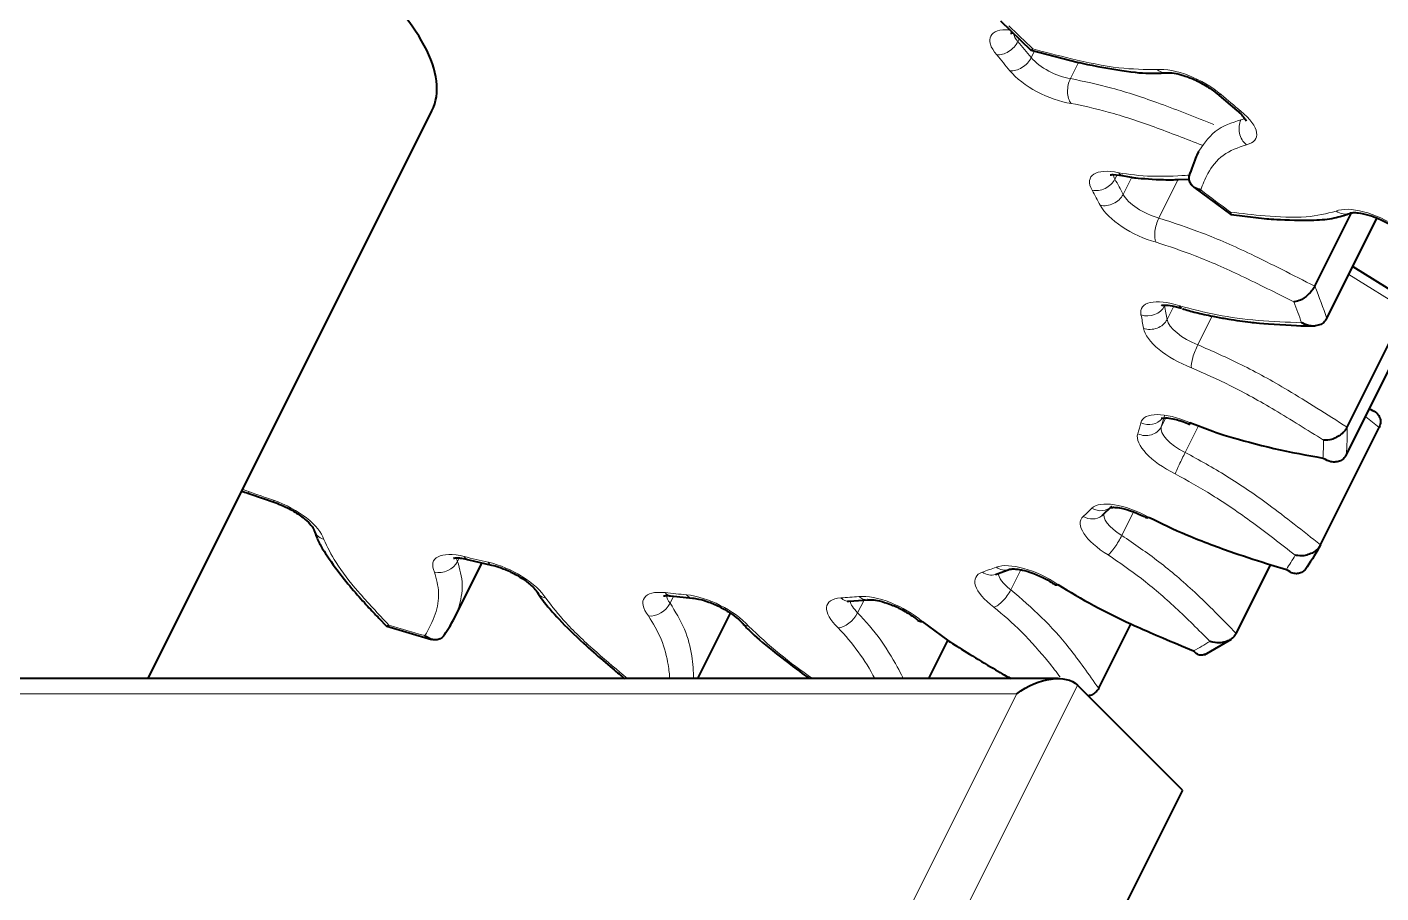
# Model space of a CAD drawing. Header units: inches. Extents: x 0 to 11, y 0 to 8.5.
# Drawn here: x 3.8885 to 4.0772, y 5.3646 to 5.4853 of the extents above; entities that cross this region are included whole.
import ezdxf

# ---------------------------------------------------------------- set-up
doc = ezdxf.new("R2010")
doc.units = ezdxf.units.IN
doc.header["$LTSCALE"] = 0.5
doc.header["$MEASUREMENT"] = 0
doc.layers.add('TANGENT_LINES', color=7, linetype='Continuous', lineweight=15)
doc.layers.add('Visible', color=7, linetype='Continuous', lineweight=40)

msp = doc.modelspace()

# ---------------------------------------------------------------- linework, layer by layer
at = {"layer": 'TANGENT_LINES'}
for p, q in [((4.026579693429005, 5.48327532139079), (4.0267700956108, 5.48365612575438)), ((4.028900334313278, 5.48193882455144), (4.028445827498667, 5.48102981092222)), ((4.033897834779888, 5.47812205868179), (4.035023662104997, 5.480373713332008)), ((4.040095646831136, 5.464102087407683), (4.040389120721342, 5.464689035188095)), ((4.042435245124842, 5.464384108819453), (4.041234092992751, 5.461981804555272)), ((4.046219212904992, 5.458684696188625), (4.048916580689077, 5.464079431756794)), ((4.080616732843673, 5.445872275900498), (4.072688044185584, 5.450826713802801)), ((4.048297680098477, 5.446397581918417), (4.047373233468445, 5.444548688658354)), ((4.051641491283258, 5.441027554946519), (4.053658811621997, 5.445062195623995)), ((4.047170174244223, 5.430834167370375), (4.046555406787479, 5.429604632456888)), ((4.076910427032453, 5.42947446838619), (4.075060325086434, 5.430976870931795)), ((4.049892774235337, 5.426036037747151), (4.051748474693863, 5.429747438664204)), ((4.041060749736017, 5.414461881862023), (4.042696209565989, 5.417732801521966)), ((3.948503581092438, 5.410836157280934), (3.948742156663593, 5.411313308423245)), ((4.025588292373018, 5.406885463796679), (4.026978287485555, 5.409665454021752)), ((3.978119568025777, 5.405025980374477), (3.97860706411831, 5.406000972559543)), ((4.004251255765875, 5.403686696789284), (4.005139154596899, 5.405462494451331)), ((4.034883387618535, 5.393603586873069), (3.351067501091565, 4.025971813819128)), ((4.026419860914335, 5.392407855314378), (3.688972948151144, 5.392407855314378)), ((3.924547538003953, 5.188663209493614), (4.026419860914335, 5.392407855314378))]:
    msp.add_line(p, q, dxfattribs=at)
for centre, radius, start, end in [((4.034381513102354, 5.447917292144388), 0.06463490193352289, 225.4830307813678, 235.7056027787382), ((3.979743759648821, 5.380427217177586), 0.03036578250948859, 27.64123273043866, 44.1590658303309)]:
    msp.add_arc(centre, radius, start, end, dxfattribs=at)
for centre, major_axis, ratio, start_param, end_param in [((4.137158533780746, 5.486423883392572), (0.1426611369644866, -0.07133056848224323), 0.4082482904638629, 10.32127114637539, 10.35617307595721), ((4.030016026733835, 5.482957418383494), (0.003975163091728432, -0.001987581545864217), 0.4082482904638632, 9.72265448996732, 10.18664334710766), ((3.907613326107837, 5.492145509131791), (0.1342040084353002, -0.06710200421765011), 0.4082482904638631, 0.736126838482604, 0.7618653863385374), ((4.031936530366114, 5.480646485272462), (0.003975163091728432, -0.001987581545864217), 0.4082482904638632, 10.16090479925186, 11.70149090552493), ((4.035001087625764, 5.476702044123722), (0.0003209725631283844, 0.002479309705083008), 0.5922082769285646, 1.03950542713527, 2.610301753930473), ((4.0469755487667, 5.48141108984934), (-0.00023547378672059, 0.00248888571368142), 0.7639554521569717, 2.456584615943815, 3.077324998931463), ((4.137158533780739, 5.486423883392571), (0.1185116028074783, -0.05925580140373909), 0.408248290463863, 10.44906245813877, 10.47970917648101), ((4.05444796978765, 5.474925607475315), (0.00406622126717568, -0.002033110633587837), 0.4082482904638629, 12.08324762787115, 12.32748247124873), ((4.043925765602276, 5.463225574832857), (0.003975163091728432, -0.001987581545864217), 0.4082482904638632, 9.681267556959781, 9.96224387185134), ((3.907613326107837, 5.492145509131791), (0.1342040084353002, -0.06710200421765011), 0.4082482904638631, 0.5117273632261847, 0.5374659110821239), ((4.04509738023816, 5.461043517827568), (0.003975163091728432, -0.001987581545864217), 0.4082482904638632, 9.936505323995181, 11.47709143026825), ((4.137158533780746, 5.486423883392572), (0.1426611369644866, -0.07133056848224323), 0.4082482904638629, 10.57259855866257, 10.6075004882444), ((4.071941057937649, 5.461681054861224), (-0.001002037561040236, 0.002290397503985834), 0.8642260448697225, 2.194947436982007, 3.107856667819991), ((4.046850254712468, 5.457357836029742), (0.0006269155852400888, 0.002420119180739469), 0.4227727479101163, 1.103484497404738, 2.674280824199674), ((3.907613326107838, 5.492145509131791), (0.1582816689787351, -0.07914083448936758), 0.4082482904638632, 0.3964622063587896, 0.4283315926931193), ((3.907613326107837, 5.492145509131791), (0.1342040084353002, -0.06710200421765011), 0.4082482904638631, 0.2873278879697732, 0.3130664358257085), ((4.051415383737647, 5.443102490467177), (0.003975163091728432, -0.001987581545864217), 0.4082482904638632, 9.712105848738934, 11.25269195501199), ((4.051768678981107, 5.439860383495673), (0.000872990709187431, 0.002342624003478243), 0.2321376279662118, 1.137666536146607, 2.708462862941621), ((3.907613326107837, 5.492145509131791), (0.1342040084353002, -0.06710200421765011), 0.4082482904638631, 0.06292841271335613, 0.08866696056929402), ((4.050573729787428, 5.427723041218341), (0.003975163091728432, -0.001987581545864217), 0.4082482904638632, 9.487706373482556, 11.02829247975569), ((3.907613326107838, 5.492145509131791), (0.1582816689787351, -0.07914083448936758), 0.4082482904638632, 0.172062731102379, 0.2039321174367039), ((4.049509730101299, 5.425087081854572), (0.001088058713085258, 0.002250806130451766), 0.02986215803375541, 1.150062448120468, 2.720858774915456), ((3.907613326107838, 5.492145509131791), (0.1342040084353002, -0.06710200421765011), 0.4082482904638631, 11.28290217553405, 11.30864072338998), ((3.907613326107837, 5.492145509131791), (0.1342040084353002, -0.06710200421765011), 0.4082482904638631, 12.40489955181611, 12.43063809967205), ((4.042614622431006, 5.415676359885386), (0.003975163091728432, -0.001987581545864217), 0.4082482904638632, 9.425193496121889, 10.80389300449911), ((3.930885276388848, 5.415955463838367), (-0.002418858768263038, -0.0006317612359088071), 0.8596111946240637, 0.0009672931011141045, 0.9256312558954422), ((3.952402533063636, 5.40982616001456), (0.003975163091728432, -0.001987581545864217), 0.4082482904638632, 9.679118827178053, 9.906295103473724), ((3.907613326107838, 5.492145509131791), (0.1342040084353002, -0.06710200421765011), 0.4082482904638631, 11.50730165079046, 11.5330401986464), ((3.907613326107837, 5.492145509131791), (0.1342040084353002, -0.06710200421765011), 0.4082482904638631, 12.1805000765597, 12.20623862441564), ((3.907613326107838, 5.492145509131791), (0.1582816689787351, -0.07914083448936758), 0.4082482904638632, 12.51403387020513, 12.54590325653946), ((4.02793716454557, 5.407566517372906), (0.003975163091728432, -0.001987581545864217), 0.4082482904638632, 9.600790233534529, 10.57949352924277), ((3.961818732109459, 5.407746022480734), (-0.002147224838610264, -0.001280400520327577), 0.7696896202820832, 0.06663657507177176, 0.6938065749698332), ((3.907613326107838, 5.492145509131791), (0.1342040084353002, -0.06710200421765011), 0.4082482904638631, 11.73170112604688, 11.75743967390281), ((3.981671133877989, 5.404566193042395), (0.003975163091728432, -0.001987581545864217), 0.4082482904638632, 9.674567373312822, 10.13069457873007), ((3.907613326107838, 5.492145509131791), (0.1342040084353002, -0.06710200421765011), 0.4082482904638631, 11.95610060130329, 11.98183914915922), ((4.007277345157222, 5.403800175048231), (0.003975163091728432, -0.001987581545864217), 0.4082482904638632, 9.680471002815793, 10.35509405398654), ((3.907613326107838, 5.492145509131791), (0.1582816689787351, -0.07914083448936758), 0.4082482904638632, 11.39203649392307, 11.4239058802574), ((3.990085280616037, 5.403871080175251), (-0.001872569059629676, -0.001656346919252618), 0.6411725944351805, 0.05064040109749387, 0.5609504067168528), ((3.907613326107838, 5.492145509131791), (0.1582816689787351, -0.07914083448936758), 0.4082482904638632, 12.28963439494872, 12.32150378128305)]:
    msp.add_ellipse(centre, major_axis=major_axis, ratio=ratio, start_param=start_param, end_param=end_param, dxfattribs=at)
at = {"layer": 'TANGENT_LINES', "extrusion": (0, 0, -1)}
for centre, major_axis, ratio, start_param, end_param in [((4.028995406007676, 5.480916176931175), (-0.006211231069228223, 0.003105615534614112), 0.4082482904638632, 11.80450522802065, 13.34509133429363), ((4.024646722457591, 5.483454144930394), (0.001907589475252992, 0.00161589058846941), 0.6605074374118933, 0.9959129364949637, 2.566709263290058), ((3.908633946833997, 5.49418675058411), (-0.1364400764128, 0.06822003820640003), 0.4082482904638631, 2.37972726725125, 2.405465815107185), ((4.026482273118445, 5.48124543533576), (0.001937949490067868, 0.001579351694191541), 0.6765054944510294, 0.9832078332464163, 2.554004160041337), ((4.030915909639955, 5.478605243820143), (-0.006211231069228223, 0.003105615534614112), 0.4082482904638632, 10.28965766960358, 11.83024377587659), ((4.050524930757025, 5.475324341848876), (-0.00630228924467547, 0.003151144622337732), 0.4082482904638629, 0.5792539540206952, 2.117308156220598), ((4.05591998461388, 5.477926037911988), (0.001624016876883123, 0.001900675980697076), 0.4744284282581238, 2.659354180973863, 3.138125527900753), ((4.05867584968326, 5.475609264985655), (0.001593560798799424, 0.001926282424913269), 0.4503078773659316, 2.66671483727381, 3.141080600622411), ((4.059431336181036, 5.470939883773865), (0.0004909784228056608, -0.002451313971799465), 0.8083914542284883, 0.7663895449873567, 2.337185871782746), ((4.053427349061491, 5.472884366022996), (-0.00630228924467547, 0.003151144622337732), 0.4082482904638629, 2.086661437878329, 3.624715640078203), ((4.042905144876117, 5.461184333380538), (-0.006211231069228223, 0.003105615534614112), 0.4082482904638632, 12.02890470327707, 13.56949080955022), ((4.041655148872479, 5.46703338696959), (-0.0005186142898155132, -0.002445616326899858), 0.4908270792889892, 0.006918604634421964, 0.4876757927772155), ((4.03794116769744, 5.464595134272734), (0.00218603856984601, 0.001212944916781308), 0.7841641544475028, 0.8527990029394488, 2.423595329734462), ((3.908633946833997, 5.49418675058411), (-0.1364400764128, 0.06822003820640003), 0.4082482904638631, 2.604126742507661, 2.6298652903636), ((4.03906095626905, 5.462509599983313), (0.002219106154531338, 0.00115133308600124), 0.7959321144014124, 0.8306981101471266, 2.401494436942035), ((4.044076759512, 5.45900227637525), (-0.006211231069228223, 0.003105615534614112), 0.4082482904638632, 10.51405714485983, 12.054643251133), ((4.076472550727529, 5.455827905165235), (-0.00630228924467547, 0.003151144622337732), 0.4082482904638629, 0.327926541733565, 1.865980743933276), ((3.908633946833997, 5.49418675058411), (-0.1605177369562349, 0.08025886847811749), 0.4082482904638632, 2.704836602912288, 2.753554905215398), ((4.05003078702208, 5.443005012464679), (-0.006211231069228223, 0.003105615534614112), 0.4082482904638632, 12.25330417853345, 13.79389028480655), ((4.044751608943264, 5.447219970820756), (0.002446749448629616, 0.0005132417906120667), 0.8684996063947791, 0.6030736302000762, 2.173869956994973), ((3.908633946833997, 5.49418675058411), (-0.1364400764128, 0.06822003820640003), 0.4082482904638631, 2.828526217764078, 2.854264765620017), ((4.045099484550819, 5.445362189234251), (0.002466903765705065, 0.0004054452006747304), 0.8754473746126377, 0.5648173536744411, 2.135613680469528), ((4.050394763011488, 5.441061249014857), (-0.006211231069228223, 0.003105615534614112), 0.4082482904638632, 10.73845662011629, 12.2790427263894), ((4.050015022994277, 5.427289801244554), (-0.006211231069228223, 0.003105615534614112), 0.4082482904638632, 12.4777036537899, 14.01828976006289), ((4.04473654223307, 5.432199917822305), (0.002422753436957482, -0.0006166569416707388), 0.9092848615388857, 0.4260088710765901, 1.766273523654284), ((3.908633946833997, 5.49418675058411), (-0.1364400764128, 0.06822003820640003), 0.4082482904638631, 3.052925693020493, 3.078664240876427), ((4.044295060941007, 5.430663045864884), (0.002380444861292711, -0.0007638601065281014), 0.9110640479109035, 0.1397033409303272, 1.710499667725477), ((3.908633946833997, 5.49418675058411), (-0.1605177369562349, 0.08025886847811749), 0.4082482904638632, 2.929236078168702, 2.97795438047181), ((4.049553109061268, 5.425681799766021), (-0.006211231069228223, 0.003105615534614112), 0.4082482904638632, 10.96285609537275, 12.50344220164586), ((3.91991857184787, 5.41727507780471), (-0.006211231069228223, 0.003105615534614112), 0.4082482904638632, 1.152747160579741, 1.283468438825172), ((3.920394873275607, 5.422628193031317), (-0.0008421697559494672, -0.00235387979773055), 0.2586991063323809, 0.0005005928111577394, 0.4363515239662472), ((3.923903014815179, 5.421395359961982), (-0.0008154368459554161, -0.002363273735786501), 0.2811436768370423, 12.55963597799667, 13.00578193228576), ((3.923589077224259, 5.415985186744689), (-0.006211231069228223, 0.003105615534614112), 0.4082482904638632, 1.257729890969142, 2.798315997242252), ((4.042858643266884, 5.414826726031747), (-0.006211231069228223, 0.003105615534614112), 0.4082482904638632, 0.135732514687091, 1.676318620960254), ((4.037896723074621, 5.420288143453003), (0.001765859022030991, -0.001769672826912295), 0.9044747768825131, 0.002064201120324347, 1.276977859695806), ((4.041594001704846, 5.413635118433067), (-0.006211231069228223, 0.003105615534614112), 0.4082482904638632, 11.18725557062907, 12.72784167690229), ((4.036688022598389, 5.41914924630203), (0.001662527723013793, -0.001867083707338954), 0.9009961655747581, 0.05556271158755901, 1.225689353736402), ((4.040186681202425, 5.413778726138658), (0.001291143471116708, 0.002140782225494387), 0.1739107251960636, 1.14333083848196, 2.714127165277062), ((3.951381912337476, 5.40778491856224), (-0.006211231069228223, 0.003105615534614112), 0.4082482904638632, 12.08485347165473, 13.62543957792792), ((3.946310382612922, 5.411404290585804), (0.002257677007714403, 0.001073729262355158), 0.8090714041157684, 0.8028742296983734, 2.373670556492649), ((3.950466441200637, 5.413557828478844), (-0.0005900288452291334, -0.002429375632091006), 0.4470183470483399, 0.0004957845893108268, 0.473928901545607), ((3.953809216702357, 5.412769300402205), (-0.0005577010454004713, -0.00243700011160427), 0.4673541614375175, 12.56567132608996, 13.04637455538631), ((3.954879398203631, 5.406959895822396), (-0.006211231069228223, 0.003105615534614112), 0.4082482904638632, 1.033330415712757, 2.573916521985802), ((4.028920498601875, 5.406240737458697), (-0.006211231069228223, 0.003105615534614112), 0.4082482904638632, 0.3601319899435071, 1.90071809621667), ((4.024575128561121, 5.412081953818966), (0.0008856304824574497, -0.002337874814557483), 0.8543105501554926, 0.05588035946565528, 0.9034244500060044), ((4.02691654381941, 5.405525275920587), (-0.006211231069228223, 0.003105615534614112), 0.4082482904638632, 11.41165504588556, 12.95224115215861), ((4.022659818189691, 5.411398140533211), (0.0007964269912174188, -0.002369747675947878), 0.8457485732643519, 0.000500042374499235, 0.8712111376606738), ((3.980650513151829, 5.402524951590077), (-0.006211231069228223, 0.003105615534614112), 0.4082482904638632, 11.86045399639835, 13.40104010267154), ((3.978440353180841, 5.408530534757788), (-0.0002728928132642328, -0.002485061269359115), 0.6129222212572359, 0.0001733283170396103, 0.5429643777553991), ((3.981450141922836, 5.408225851764214), (-0.0002302972819017254, -0.002489370033150693), 0.6301295568824872, 0.007908211422099538, 0.5536096828002152), ((3.983799600962191, 5.402206167255581), (-0.006211231069228223, 0.003105615534614112), 0.4082482904638632, 0.8089309404562888, 2.349517046729405), ((4.02426702888594, 5.406502364523109), (0.001497245923994006, 0.002002062597194039), 0.3689629984765666, 1.116044678554275, 2.686841005349252), ((3.976121777623508, 5.405284615229451), (0.001974190726861438, 0.001533809301697677), 0.6947105081043577, 0.9672429409059484, 2.538039267700552), ((4.006256724431062, 5.401758933595912), (-0.006211231069228223, 0.003105615534614112), 0.4082482904638632, 11.63605452114195, 13.17664062741503), ((4.002913880460645, 5.407798401367473), (0.0001617836708413695, -0.002494759716655914), 0.7480916159519825, 12.5658791640804, 13.22901858438787), ((4.008899505773375, 5.401962372844423), (-0.006211231069228223, 0.003105615534614112), 0.4082482904638632, 0.5845314651998691, 2.125117571473087), ((4.00543975906761, 5.407992841534506), (0.0002226538882741424, -0.002490065309592584), 0.7613076251534835, 0.02262815329334352, 0.6810807496593544), ((4.002549050993668, 5.403622864162769), (0.001720511244265105, 0.00181379190051046), 0.5455139263581533, 1.0620180297886, 2.632814356583202)]:
    msp.add_ellipse(centre, major_axis=major_axis, ratio=ratio, start_param=start_param, end_param=end_param, dxfattribs=at)
at = {"layer": 'TANGENT_LINES'}
for points, knots in [([(4.028662581537356, 5.482252097134114), (4.03039218557387, 5.481793242931831), (4.034023131567853, 5.480829973424806), (4.040617090166866, 5.479419006591912), (4.044246499191581, 5.479385581973105), (4.04595492804054, 5.47936984839702)], [0, 0, 0, 0, 0.3249968875204375, 0.6822637562630175, 1, 1, 1, 1]), ([(4.033897834779888, 5.47812205868179), (4.035798114655707, 5.477723179197502), (4.03977129531869, 5.476889186124166), (4.04648636071018, 5.474643328626422), (4.051362475674574, 5.472721516832194), (4.053878554576302, 5.471729860535355)], [0, 0, 0, 0, 0.3073325381208034, 0.6425830811055553, 1, 1, 1, 1]), ([(4.05225101856158, 5.468818150415666), (4.050032444402087, 5.469688406033939), (4.045660083212351, 5.471403503937792), (4.039251310997154, 5.47354592023935), (4.035667171154567, 5.474304033071102), (4.033980466899604, 5.474660802671402)], [0, 0, 0, 0, 0.3528858186912424, 0.6954666137488983, 1, 1, 1, 1]), ([(4.05160671113977, 5.467631920020007), (4.051663421782229, 5.467746929382081), (4.051867480014659, 5.468160760122132), (4.053983667393192, 5.471237837212101), (4.056409393966436, 5.471973679650373), (4.057663225328013, 5.472354028506036)], [0, 0, 0, 0, 0.1567856933397482, 0.5641518075935646, 1, 1, 1, 1]), ([(4.058410715454875, 5.468898642321546), (4.05726050723627, 5.468503100904925), (4.055006032267865, 5.467727816736097), (4.052940881656236, 5.464972024329831), (4.052330259528241, 5.463351135908669), (4.052045366947565, 5.462594892293967)], [0, 0, 0, 0, 0.3571743620952535, 0.7000825117354043, 1, 1, 1, 1]), ([(4.040634528146319, 5.464992145517272), (4.042056925117697, 5.464770539918135), (4.04492693985056, 5.46432339938901), (4.050106488666313, 5.464622780336041), (4.050451720415718, 5.464660507039299), (4.050521833461913, 5.464668168947837)], [0, 0, 0, 0, 0.4391557504764401, 0.8860982547434847, 1, 1, 1, 1]), ([(4.056219515825503, 5.459505476632401), (4.057771705010556, 5.459320210092834), (4.061005295164182, 5.458934254525103), (4.066733121764735, 5.458605744610645), (4.069593395211032, 5.459312096821964), (4.070920437211489, 5.459639813408906)], [0, 0, 0, 0, 0.3310365327621625, 0.6896301579329367, 1, 1, 1, 1]), ([(4.046219212904992, 5.458684696188625), (4.048240331472774, 5.458019889917323), (4.052427488248783, 5.456642608975972), (4.059220481783615, 5.453648014334147), (4.06489661225676, 5.450741767637958), (4.067943563297121, 5.449181692259777)], [0, 0, 0, 0, 0.3017777516029927, 0.6251937801250983, 1, 1, 1, 1]), ([(4.065015536721841, 5.446993675006603), (4.062572453253028, 5.44823163170822), (4.057852063505249, 5.450623542667098), (4.051381288380096, 5.453485988537361), (4.047617256132725, 5.454727142917348), (4.045829633986308, 5.455316594577423)], [0, 0, 0, 0, 0.3603279578893464, 0.6962056024575383, 1, 1, 1, 1]), ([(4.049134136978894, 5.446438065484947), (4.050845907184106, 5.445991274093054), (4.054334503120378, 5.445080711080933), (4.060063753985815, 5.444325518660027), (4.064067145450952, 5.444173277624684), (4.06609394813433, 5.444096202339481)], [0, 0, 0, 0, 0.3223332326420354, 0.6569166831479002, 1, 1, 1, 1]), ([(4.051641491283258, 5.441027554946519), (4.053670334918185, 5.440136721996658), (4.057837074327344, 5.438307173038197), (4.064345627606124, 5.434698853484174), (4.069630900127351, 5.431336765201194), (4.072451767034395, 5.429542344281945)], [0, 0, 0, 0, 0.3067559536545524, 0.630000311055343, 1, 1, 1, 1]), ([(4.069158342799111, 5.427731226301019), (4.066890450337284, 5.429159898658049), (4.062484252311763, 5.431935609334201), (4.056284483972361, 5.435384067422514), (4.052541253625784, 5.437030444648932), (4.050748058254947, 5.437819142043354)], [0, 0, 0, 0, 0.355886197561248, 0.6914371326675225, 1, 1, 1, 1]), ([(4.049892774235336, 5.426036037747151), (4.051828401005737, 5.424965025887401), (4.055769492082737, 5.422784359992319), (4.061670146668901, 5.418740300165851), (4.066292928960466, 5.415084208871729), (4.068745461223175, 5.413144536767636)], [0, 0, 0, 0, 0.3118254809530001, 0.6349016449644442, 1, 1, 1, 1]), ([(4.065200607186236, 5.411698778707192), (4.063222315212888, 5.413247268890141), (4.059356584743814, 5.416273134516619), (4.05373700155024, 5.42013818792353), (4.050198749364687, 5.422098595529936), (4.048489109375138, 5.423045840402253)], [0, 0, 0, 0, 0.3513609536739777, 0.6865855811777507, 1, 1, 1, 1]), ([(3.929864655662688, 5.413914222386048), (3.930375104968272, 5.412849096532244), (3.93148599979894, 5.410531054775589), (3.934662008268769, 5.406517202139161), (3.93745649888552, 5.403546979747111), (3.938931975356098, 5.401978717815727)], [0, 0, 0, 0, 0.2863565335613075, 0.6231999718300955, 1, 1, 1, 1]), ([(4.041060749736017, 5.414461881862023), (4.042807278093973, 5.413265436933423), (4.046331506492626, 5.410851193170594), (4.051332019651619, 5.406571307645074), (4.055050506715185, 5.402798922408652), (4.057010495513023, 5.400810524256898)], [0, 0, 0, 0, 0.3172265128693098, 0.6401148199899003, 1, 1, 1, 1]), ([(3.948503581092437, 5.410836157280934), (3.948815426455167, 5.409774905131054), (3.949432304809565, 5.407675584255832), (3.948771613574023, 5.40447583432486), (3.948215836552813, 5.403260877349519), (3.947974061736754, 5.402732345243978)], [0, 0, 0, 0, 0.3661243727661415, 0.7242506305052777, 1, 1, 1, 1]), ([(4.05334078727291, 5.399700266093145), (4.051752342230701, 5.40129154462428), (4.04862899202462, 5.404420466303078), (4.043869497472977, 5.408511587532342), (4.040707598448635, 5.410680206155485), (4.039166060476266, 5.411737484686339)], [0, 0, 0, 0, 0.3465504716382259, 0.681420167677132, 1, 1, 1, 1]), ([(3.943965897440058, 5.400493460520822), (3.944501465520292, 5.401477472417581), (3.945548110844562, 5.403400498618695), (3.946073947756338, 5.406478889332886), (3.945550164580165, 5.408405313207068), (3.945289761886762, 5.409363049133485)], [0, 0, 0, 0, 0.3450949088048273, 0.674409073394332, 1, 1, 1, 1]), ([(4.025588292373017, 5.406885463796679), (4.027059883153774, 5.405624464214719), (4.030000795671298, 5.403104409384481), (4.03385588768412, 5.39879885492992), (4.03646810236938, 5.395096540789758), (4.037835310085592, 5.393158785639373)], [0, 0, 0, 0, 0.3231103875411098, 0.6457225715785956, 1, 1, 1, 1]), ([(3.9607981113833, 5.405704781028415), (3.961671615927323, 5.40457841544968), (3.963552797644661, 5.402152671533115), (3.967894355356445, 5.398102716083563), (3.970780989959688, 5.395700839724172), (3.972208373698373, 5.394513159352754)], [0, 0, 0, 0, 0.3046910577929037, 0.6561834752642671, 1, 1, 1, 1]), ([(3.978119568025777, 5.405025980374477), (3.978848150419299, 5.403840729778874), (3.980278934113118, 5.401513145087895), (3.981267419181872, 5.397735292833413), (3.981357417057245, 5.395528048494851), (3.98140047215542, 5.394472099992733)], [0, 0, 0, 0, 0.351152728889105, 0.6895906393038046, 1, 1, 1, 1]), ([(4.032486772443225, 5.394711187337271), (4.031972319130577, 5.395388849050555), (4.030738886478543, 5.397013583625393), (4.027107516303472, 5.401188594680892), (4.024520073123268, 5.40338161309668), (4.023246408159779, 5.40446112307079)], [0, 0, 0, 0, 0.2664926621892936, 0.6389321304600186, 1, 1, 1, 1]), ([(3.978074153819393, 5.394481093509158), (3.978027508373178, 5.395090320608164), (3.977917613222928, 5.396525639787495), (3.977019454063025, 5.400148006695669), (3.97574134094045, 5.402210371879119), (3.975101156897348, 5.403243373777132)], [0, 0, 0, 0, 0.2690538645106882, 0.6338821313679845, 1, 1, 1, 1]), ([(4.004251255765875, 5.403686696789284), (4.005347868295324, 5.402494284610685), (4.007517503245341, 5.400135111185213), (4.009960033557666, 5.395867615047363), (4.010442040990343, 5.394851199283205), (4.010611601896938, 5.394493643845749)], [0, 0, 0, 0, 0.3984854724301574, 0.788398805267151, 1, 1, 1, 1])]:
    msp.add_open_spline(points, degree=3, knots=knots, dxfattribs=at)
at = {"layer": 'Visible'}
for p, q in [((4.024178612139353, 5.486148581196757), (4.028397829215921, 5.482068355859169)), ((4.028434070479072, 5.482047837239757), (4.035027483243662, 5.480362243107469)), ((4.054295967736996, 5.476025361931291), (4.05708228888446, 5.473682982560742)), ((3.905389552915656, 5.39452110396843), (3.944941887190175, 5.473625772517467)), ((4.057956987354252, 5.472842421197442), (4.058260364220952, 5.472445212318549)), ((4.051758708150416, 5.467939630723532), (4.05151860689532, 5.467459428213338)), ((4.03987023702192, 5.464734596465447), (4.041136534582664, 5.464587770642691)), ((4.041068911023542, 5.464602111508574), (4.042428970691789, 5.464353525247497)), ((4.048953308823616, 5.464044712860451), (4.050460265598193, 5.464116444028135)), ((4.051086263321958, 5.462998050115028), (4.056251109626468, 5.459175277261033)), ((4.056239279364585, 5.459196610599027), (4.056289848966745, 5.459154871106066)), ((4.056304563839765, 5.459152894469245), (4.061272706327851, 5.458583203547484)), ((4.067943563297121, 5.449181692259777), (4.073059261426966, 5.459413088519465)), ((4.069615311081602, 5.444690045142769), (4.076598081232068, 5.458655585443701)), ((4.073248330858841, 5.451940763902678), (4.079364550060707, 5.448143640824212)), ((4.04686050023864, 5.446550395741131), (4.047035175408189, 5.446555579535001)), ((4.048294023761381, 5.44640163459845), (4.049371306061373, 5.44610523795722)), ((4.072451767034395, 5.429542344281944), (4.080616732843673, 5.445872275900498)), ((4.053725980228456, 5.445000127090072), (4.055093360102815, 5.444746067615585)), ((4.057493136062485, 5.444364160163377), (4.058978123187189, 5.44417047299219)), ((4.072345145166866, 5.425675652826436), (4.080510110976142, 5.442005584444991)), ((4.04655410648545, 5.43079270694476), (4.04715658766138, 5.430838097901098)), ((4.05053730141495, 5.430175947534738), (4.053732240553332, 5.428966424958075)), ((4.068745461223176, 5.413144536767636), (4.076910427032453, 5.429474468386189)), ((3.919552703519657, 5.420274313233586), (3.923087577969222, 5.419032086226196)), ((4.038350550321402, 5.417282162594692), (4.039662582096653, 5.418518470626091)), ((3.947950387230548, 5.402684747230063), (3.951930026669489, 5.410644026107946)), ((3.948323294811891, 5.411334771823506), (3.948720149682738, 5.41132218262646)), ((3.949876412355408, 5.411128452846754), (3.953251515656956, 5.410332300290602)), ((4.057010495513023, 5.400810524256898), (4.061816323738356, 5.410422180707566)), ((4.06183246621582, 5.410374681099207), (4.063988085359464, 5.409732675027183)), ((4.023455627310584, 5.409028181620792), (4.023456245180908, 5.409028392857262)), ((4.023456245180908, 5.409028392857262), (4.025460759043578, 5.409744079004408)), ((3.978167460367576, 5.40604547348843), (3.981219844640933, 5.405736481731063)), ((4.003075664131486, 5.405303641650817), (4.005662412955883, 5.405502776224914)), ((3.937523994367936, 5.402953857007801), (3.938610983345629, 5.401839501226519)), ((3.982004365391965, 5.39452110396843), (3.986546636235905, 5.40360564565631)), ((4.013246898409473, 5.402483701257146), (4.016791863733795, 5.399870028420413)), ((3.938617240048856, 5.401815860063703), (3.938672174052761, 5.401806614265542)), ((3.938648771127262, 5.401803418237741), (3.944879123634544, 5.39996523525572)), ((4.037835310085593, 5.393158785639373), (4.042339927905664, 5.402168021279516)), ((4.014155475270924, 5.39452110396843), (4.016841891935679, 5.399893937297941)), ((4.052575685947027, 5.397839446850719), (4.056322164445085, 5.400025610892208)), ((4.032193363606232, 5.39452110396843), (3.691859699497092, 5.39452110396843)), ((4.049505410142237, 5.378981564349367), (4.034883387618535, 5.393603586873069)), ((4.049505410142237, 5.378981564349367), (3.365689523615266, 4.011349791295426))]:
    msp.add_line(p, q, dxfattribs=at)
msp.add_arc((4.078405341693938, 5.481302860851962), 0.08699634338144009, 237.8662678362052, 245.5013451222716, dxfattribs=at)
for centre, major_axis, ratio, start_param, end_param in [((3.911400867527678, 5.490396282348716), (0.03354101966249685, -0.01677050983124843), 0.4082482904638631, 2.266233259184185e-16, 3.141592653589819), ((4.0469755487667, 5.48141108984934), (-0.00023547378672059, 0.00248888571368142), 0.7639554521569717, 3.077324998931463, 3.118646260651821), ((4.045794281656721, 5.419062483617679), (-0.001213587373971274, -0.002185681972688962), 0.09614956580642767, 12.56291010809154, 12.98898755173689), ((3.961818732109459, 5.407746022480734), (-0.002147224838610264, -0.001280400520327577), 0.7696896202820832, 0.03084793413830625, 0.06663657507177176), ((4.03315284925264, 5.409674822685617), (-0.001416856732558013, -0.002059737119004517), 0.2957418984526, 12.55486688722863, 13.00794707679853), ((4.014267519135633, 5.404524942709465), (-0.001631852185801404, -0.001893953126055442), 0.4805044973997287, 0.003526874914010722, 0.4842102810026533), ((3.990085280616037, 5.403871080175251), (-0.001872569059629676, -0.001656346919252618), 0.6411725944351805, 12.55819890589676, 12.61701101545666)]:
    msp.add_ellipse(centre, major_axis=major_axis, ratio=ratio, start_param=start_param, end_param=end_param, dxfattribs=at)
at = {"layer": 'Visible', "extrusion": (0, 0, -1)}
for centre, major_axis, ratio, start_param, end_param in [((4.05867584968326, 5.475609264985655), (0.001593560798799424, 0.001926282424913269), 0.4503078773659316, 9.424265907801994, 9.453556843774932), ((4.041655148872479, 5.46703338696959), (-0.0005186142898155132, -0.002445616326899858), 0.4908270792889892, 12.54809943681515, 12.57328921899359), ((4.050154757705053, 5.448479306937266), (-0.0007834516436800963, -0.002374068980045643), 0.3072489664918721, 12.55502697806098, 13.00975532939408), ((4.05155792214111, 5.432217188987057), (-0.001007802970116908, -0.002287866511277163), 0.1082641075548881, 12.55932530016409, 12.98955070689223), ((4.036688022598389, 5.41914924630203), (0.001662527723013793, -0.001867083707338954), 0.9009961655747581, 0.000461852679685186, 0.05556271158755901), ((3.908633946833997, 5.49418675058411), (-0.1605177369562349, 0.08025886847811749), 0.4082482904638632, 9.436820860604698, 9.48553916290781), ((4.024575128561121, 5.412081953818966), (0.0008856304824574497, -0.002337874814557483), 0.8543105501554926, 0.0004031134791483557, 0.05588035946565528), ((4.00543975906761, 5.407992841534506), (0.0002226538882741424, -0.002490065309592584), 0.7613076251534835, 12.56585530892219, 12.58899876765251), ((4.029306612260283, 5.38952110396843), (-0.005915192868718514, -0.00365579024287904), 0.5766575385497537, 1.435497619233796, 3.006293946028689)]:
    msp.add_ellipse(centre, major_axis=major_axis, ratio=ratio, start_param=start_param, end_param=end_param, dxfattribs=at)
at = {"layer": 'Visible'}
for points, knots in [([(4.025534489498849, 5.484419082631381), (4.025560647117533, 5.484426365729195), (4.025632017435677, 5.484446237454311), (4.025798670330027, 5.484457830815331), (4.025904244011388, 5.484465175145035)], [0, 0, 0, 0, 0.3665055637182686, 1, 1, 1, 1]), ([(4.028662581537356, 5.482252097134114), (4.028661266563041, 5.482250232328087), (4.028654084420599, 5.482240047108228), (4.028457447524852, 5.482039662235854), (4.028429304410181, 5.482048571477159), (4.028422320624625, 5.482050782328071)], [0, 0, 0, 0, 0.1442072438392155, 0.7876328487880133, 1, 1, 1, 1]), ([(4.035027483243662, 5.480362243107469), (4.035097947958928, 5.480345621978761), (4.035460920140336, 5.480260004555602), (4.04133080765604, 5.479054809854832), (4.045093262623877, 5.478793732037533), (4.046628426957159, 5.478887889976697), (4.047253653244136, 5.478926237674997)], [0, 0, 0, 0, 0.08994085338019063, 0.463296099697886, 0.7814166343517707, 1, 1, 1, 1]), ([(4.047211022553421, 5.478922204135658), (4.047390614869509, 5.478930581092039), (4.047810263343785, 5.478950155297889), (4.048865541676988, 5.478767515200177), (4.049274341909793, 5.478650267408405), (4.049450282960811, 5.478599805842929)], [0, 0, 0, 0, 0.2988088994451373, 0.6982186180552382, 1, 1, 1, 1]), ([(4.049450282960811, 5.478599805842929), (4.049724318470713, 5.478515276567045), (4.050386196971399, 5.478311112842399), (4.052069578685151, 5.477583309851383), (4.053652424852978, 5.476562469354631), (4.054114581468488, 5.476176748752166), (4.054295967736996, 5.476025361931291)], [0, 0, 0, 0, 0.2099972065628647, 0.5072066619297726, 0.806589494256769, 1, 1, 1, 1]), ([(4.05708228888446, 5.473682982560742), (4.057348252965475, 5.473443932726108), (4.057759506214075, 5.47307429626732), (4.057905433564935, 5.472902953755082), (4.057956987354252, 5.472842421197442)], [0, 0, 0, 0, 0.6467160610169028, 1, 1, 1, 1]), ([(4.058260364220952, 5.47244521231855), (4.058323451943552, 5.472330374003499), (4.058395484990445, 5.472199252552408), (4.058397543206233, 5.472189694888832), (4.058397798802914, 5.4721885079836)], [0, 0, 0, 0, 0.8758163831727833, 1, 1, 1, 1]), ([(4.051619266733775, 5.467653848939851), (4.051591664866116, 5.467605908381979), (4.051466489321837, 5.46738849608587), (4.050919940838855, 5.465917977812421), (4.050493909178734, 5.464771716573417)], [0, 0, 0, 0, 0.2205052737536003, 1, 1, 1, 1]), ([(4.039444228367291, 5.464687239080743), (4.039481459448537, 5.464696768034938), (4.039575730186847, 5.464720895766855), (4.039759216435172, 5.464729431697043), (4.03987023702192, 5.464734596465447)], [0, 0, 0, 0, 0.3949378345116851, 1, 1, 1, 1]), ([(4.050433175328198, 5.464108165615572), (4.050424750254734, 5.464220183142437), (4.050404913651758, 5.464483925318272), (4.050548762727328, 5.464871828980386), (4.050631515705406, 5.465094980801977)], [0, 0, 0, 0, 0.4247236017949678, 1, 1, 1, 1]), ([(4.042428970691789, 5.464353525247497), (4.042569970625419, 5.464328750510292), (4.043071364777955, 5.464240651827932), (4.046982103702442, 5.46397539895086), (4.048366986675341, 5.464024095888661), (4.048953308823616, 5.464044712860451)], [0, 0, 0, 0, 0.184072042742883, 0.6545580802867528, 1, 1, 1, 1]), ([(4.051088989489607, 5.462996125360041), (4.050967708624034, 5.463093652589714), (4.050712454208744, 5.463298913789552), (4.050458275288769, 5.463858407578178), (4.050440201334374, 5.464038253094858), (4.050433175328198, 5.464108165615572)], [0, 0, 0, 0, 0.3562310111771749, 0.7497434820925384, 1, 1, 1, 1]), ([(4.052045366947565, 5.462594892293967), (4.052040385653829, 5.462595119028187), (4.052008718183444, 5.462596560440712), (4.051221878860712, 5.462871814365639), (4.051121883518172, 5.462965354732061), (4.051088989489607, 5.462996125360041)], [0, 0, 0, 0, 0.1113152748776451, 0.7076621771489789, 1, 1, 1, 1]), ([(4.056219515825503, 5.459505476632401), (4.056218877006441, 5.459502262226772), (4.056215330794862, 5.459484418422236), (4.05622849037112, 5.459326269979927), (4.056239279364585, 5.459196610599027)], [0, 0, 0, 0, 0.1801412710263047, 1, 1, 1, 1]), ([(4.061272706327851, 5.458583203547484), (4.061642091663391, 5.458547991455249), (4.062719551740668, 5.458445281304169), (4.067927196004447, 5.458312343625052), (4.070417213266714, 5.458584623325832), (4.072558835451768, 5.459211768691168), (4.072867392571533, 5.459355014844366), (4.072961709262637, 5.459398800912869)], [0, 0, 0, 0, 0.1642954387652424, 0.479233361794502, 0.7146118955098736, 0.9127653845204683, 1, 1, 1, 1]), ([(4.072933594451158, 5.459386750134738), (4.072972687707287, 5.459397124173557), (4.073087292521183, 5.459427536446821), (4.073665429844121, 5.459450826350972), (4.074565603078621, 5.45934333291283), (4.075964873167045, 5.458940768614368), (4.076414196027504, 5.458759769008849), (4.076595398421352, 5.458686775701159)], [0, 0, 0, 0, 0.09174232383586833, 0.2689495066653577, 0.5082706942564104, 0.8016959848535014, 1, 1, 1, 1]), ([(4.076595398421352, 5.458686775701159), (4.076938010289139, 5.458544062012655), (4.077699098852179, 5.458227033426311), (4.078649740013891, 5.45765000918168), (4.079172440250163, 5.457332738353159)], [0, 0, 0, 0, 0.4501603156653181, 1, 1, 1, 1]), ([(4.067943563297121, 5.449181692259777), (4.067821639096109, 5.448972984370372), (4.067575574521084, 5.448551774982207), (4.067062073787424, 5.448000190048311), (4.066437976052909, 5.447523658378588), (4.065851078533414, 5.447158919595984), (4.06505014785873, 5.446993613940748), (4.065019954268059, 5.446993667212544), (4.065015536721841, 5.446993675006603)], [0, 0, 0, 0, 0.1899184045399084, 0.3832888886251979, 0.5780281537927657, 0.7748139513825958, 0.967053611203112, 1, 1, 1, 1]), ([(4.046569870513254, 5.446507918164885), (4.046624080716817, 5.446519669793461), (4.046727230745206, 5.44654203054368), (4.046817616472725, 5.446547703968542), (4.04686050023864, 5.446550395741131)], [0, 0, 0, 0, 0.5255471511724887, 1, 1, 1, 1]), ([(4.047035175408189, 5.446555579535001), (4.047089542702444, 5.446558261324396), (4.047254281303905, 5.446566387427422), (4.048234184359623, 5.446417768756865), (4.048284552019541, 5.446404188410467), (4.048294023761381, 5.44640163459845)], [0, 0, 0, 0, 0.2856906637674013, 0.8656726630258931, 1, 1, 1, 1]), ([(4.04949512238537, 5.446064699340364), (4.050098720466305, 5.445879411788642), (4.051375318080195, 5.44548753240088), (4.052914533345456, 5.445168379052824), (4.053725980228456, 5.445000127090072)], [0, 0, 0, 0, 0.4728178044270926, 1, 1, 1, 1]), ([(4.055093360102815, 5.444746067615585), (4.055359930432441, 5.444699030119184), (4.055982019000826, 5.444589259880177), (4.056943600531028, 5.444446020328708), (4.057493136062485, 5.444364160163377)], [0, 0, 0, 0, 0.4285086451885432, 1, 1, 1, 1]), ([(4.058978123187189, 5.44417047299219), (4.059289896033053, 5.444127774882782), (4.06026542608517, 5.443994173482119), (4.066044419511721, 5.443639863300178), (4.067253836953299, 5.443645700165221), (4.067675317850185, 5.443647734307469)], [0, 0, 0, 0, 0.2343125634860516, 0.7331586130795528, 1, 1, 1, 1]), ([(4.067642725727994, 5.443634255536062), (4.067475394526266, 5.443636341323911), (4.06709271339229, 5.443641111454353), (4.0661330152794, 5.444069105654878), (4.066099160148458, 5.4440925873248), (4.06609394813433, 5.444096202339481)], [0, 0, 0, 0, 0.3966443932408946, 0.9071131063562642, 1, 1, 1, 1]), ([(4.069615311081602, 5.444690045142769), (4.069487128381478, 5.444496768812035), (4.069230770711271, 5.444110227806071), (4.068653428009279, 5.443757944887749), (4.067914174210642, 5.443623711985845), (4.067716288723134, 5.443631398216228), (4.067642725727994, 5.443634255536062)], [0, 0, 0, 0, 0.2739056853900556, 0.5477948529343861, 0.8318948728640932, 1, 1, 1, 1]), ([(4.04715658766138, 5.430838097901099), (4.047170492980407, 5.430838104704966), (4.047238758058368, 5.43083813810704), (4.048244769581453, 5.430727033012602), (4.048776419409723, 5.430568103989237), (4.04903832611871, 5.430489810768289)], [0, 0, 0, 0, 0.1148766893383486, 0.5639616134227351, 1, 1, 1, 1]), ([(4.075406814447833, 5.432111193230384), (4.075412639751049, 5.432110265387179), (4.075450068451922, 5.432104303814963), (4.076336712650234, 5.43179516320366), (4.076780670078397, 5.431315388499709), (4.077090760203112, 5.430730924124369), (4.07714772335713, 5.430096918273912), (4.076990496687875, 5.429684498390218), (4.076910427032453, 5.42947446838619)], [0, 0, 0, 0, 0.03955537963209269, 0.2541509715905447, 0.4501145869031214, 0.6324250791987213, 0.8128078563887392, 1, 1, 1, 1]), ([(4.04903832611871, 5.430489810768289), (4.049194009771874, 5.430442841582207), (4.049571023570284, 5.430329097904608), (4.050187947256641, 5.43007720122456), (4.050550119170993, 5.42992932247578)], [0, 0, 0, 0, 0.4129388733802481, 1, 1, 1, 1]), ([(4.053732240553332, 5.428966424958075), (4.054384428779223, 5.428749273522294), (4.056113852626217, 5.42817344762336), (4.062451481673001, 5.426435313880487), (4.066848630520649, 5.425641469526659), (4.069089563142375, 5.425236900163487)], [0, 0, 0, 0, 0.2289196311288437, 0.6070319171705756, 1, 1, 1, 1]), ([(4.072451767034395, 5.429542344281945), (4.07232640657708, 5.429337184201934), (4.072073041267841, 5.428922536327892), (4.07150826053693, 5.42841751646333), (4.070807047150785, 5.428018979334053), (4.070125275251467, 5.427738416237085), (4.0691982018177, 5.427724185464849), (4.069163515895413, 5.427730312507232), (4.069158342799111, 5.427731226301019)], [0, 0, 0, 0, 0.1848026129324654, 0.3735035127988002, 0.565852635582608, 0.7643546716081668, 0.9648555985710809, 1, 1, 1, 1]), ([(4.072345145166865, 5.425675652826436), (4.072222293896623, 5.425484574146195), (4.071978992801538, 5.42510615191207), (4.071404833044976, 5.4247666116633), (4.070702369658293, 5.424652993338391), (4.069998823191481, 5.424703944819398), (4.069125523217642, 5.425207086416064), (4.069094385164306, 5.425232902325806), (4.069089563142375, 5.425236900163487)], [0, 0, 0, 0, 0.1829196688734615, 0.362263700342141, 0.5461239574545593, 0.7445477998780727, 0.9604408118333342, 1, 1, 1, 1]), ([(3.918411531750035, 5.42061898600759), (3.91847656947967, 5.420603849841748), (3.918671181319829, 5.420558558022616), (3.919200367291917, 5.420387923233132), (3.919552703519657, 5.420274313233586)], [0, 0, 0, 0, 0.3341920490647435, 1, 1, 1, 1]), ([(3.923087577969222, 5.419032086226196), (3.92343751940876, 5.418903456959665), (3.924228633912373, 5.418612664081644), (3.925894724937109, 5.417750995440379), (3.927283101883883, 5.416734661033557), (3.928058917986518, 5.415971332331159), (3.928411272028206, 5.41545806799783), (3.928454062035985, 5.41535247310306), (3.928467951689719, 5.415318196957752)], [0, 0, 0, 0, 0.1829673394017867, 0.4136352530278305, 0.6360071340094825, 0.8121860283109775, 0.9390355092577137, 1, 1, 1, 1]), ([(4.039397726758058, 5.418329631731952), (4.039438176603585, 5.418340044205895), (4.039555257671977, 5.418370182851862), (4.040132980139813, 5.41838704936282), (4.04098895382022, 5.41828974603745), (4.042382214557883, 5.417874248464386), (4.042618750573251, 5.417781566689513), (4.042693741814941, 5.417752182913139)], [0, 0, 0, 0, 0.09969796987798155, 0.2885732857052459, 0.5433212086272111, 0.8552148197572591, 1, 1, 1, 1]), ([(4.042693741814941, 5.417752182913139), (4.04320517112037, 5.417535114609331), (4.044037090352719, 5.417182019284611), (4.044429515699685, 5.416961683978864), (4.044580694282749, 5.41687680164499)], [0, 0, 0, 0, 0.6147583630015844, 1, 1, 1, 1]), ([(4.044773660930561, 5.41702124216536), (4.04651881046725, 5.416171528323384), (4.050140716551104, 5.414408021145872), (4.056647326786719, 5.412013277602948), (4.06017613530979, 5.410898111195691), (4.06183246621582, 5.410374681099207)], [0, 0, 0, 0, 0.330394220369245, 0.685704469254362, 1, 1, 1, 1]), ([(3.928467160220892, 5.415320862029025), (3.928669549809941, 5.414751326883086), (3.929066679824587, 5.413633781746942), (3.929951795438326, 5.412172797250262), (3.932140273713282, 5.408882731294599), (3.936071229073431, 5.404447182028884), (3.937135958278022, 5.403352726669916), (3.937523994367936, 5.402953857007801)], [0, 0, 0, 0, 0.1561803917334005, 0.3064580621358826, 0.54381446185833, 0.8337450952478943, 1, 1, 1, 1]), ([(4.068745461223175, 5.413144536767636), (4.068617825325823, 5.412942859256475), (4.068359723362999, 5.412535032284846), (4.067757968121038, 5.412075608013585), (4.06700312099513, 5.411753125598219), (4.066254211534369, 5.411558208853649), (4.06524391783897, 5.41168536324635), (4.06520628716985, 5.411697019334082), (4.065200607186236, 5.411698778707192)], [0, 0, 0, 0, 0.1808076097388721, 0.3656244045410052, 0.5560479102070779, 0.7561070406731422, 0.9631867292045104, 1, 1, 1, 1]), ([(3.947920995828651, 5.411287824262446), (3.947921354274101, 5.411288021271), (3.94792546397905, 5.411290280044353), (3.948214107881821, 5.411337242167637), (3.948291967963147, 5.411335480590543), (3.948323294811891, 5.411334771823506)], [0, 0, 0, 0, 0.05402255446464427, 0.619387857721229, 1, 1, 1, 1]), ([(3.948720149682738, 5.41132218262646), (3.948755228573337, 5.411320484378453), (3.948886742730468, 5.411314117482252), (3.94945772713776, 5.411206999299393), (3.949876412355408, 5.411128452846754)], [0, 0, 0, 0, 0.2667309084078125, 1, 1, 1, 1]), ([(3.953251515656956, 5.410332300290602), (3.953577974205413, 5.410248922431519), (3.954324560755134, 5.410058243435885), (3.955979027876075, 5.409386299947936), (3.957583241494147, 5.408453925342223), (3.958749474339907, 5.40755936926763), (3.959461255965375, 5.406795852487041), (3.959614059399714, 5.406555852271682), (3.959671507270849, 5.406465621960407)], [0, 0, 0, 0, 0.1577435811867844, 0.3607479006920287, 0.5700526507670781, 0.756461684537444, 0.9084395071120076, 1, 1, 1, 1]), ([(4.066865816169287, 5.410096693029104), (4.066747359362384, 5.409907010169281), (4.066515824391163, 5.40953625717806), (4.065992780389273, 5.409201888804624), (4.06536607503636, 5.409101375023053), (4.064745164878655, 5.40917348245187), (4.064017113196258, 5.409702156595968), (4.063992004678686, 5.409728554448892), (4.063988085359464, 5.409732675027183)], [0, 0, 0, 0, 0.1898146044756272, 0.3710104985373428, 0.5524763216357418, 0.7468694739882176, 0.9604875384027463, 1, 1, 1, 1]), ([(4.025459582093049, 5.409743643158903), (4.025513967811909, 5.40975639765571), (4.025662404379363, 5.409791208884932), (4.026256755975958, 5.409798591969308), (4.026711475290805, 5.409723679821528), (4.026952438699603, 5.409683982615141)], [0, 0, 0, 0, 0.2137311979549979, 0.583342944565702, 1, 1, 1, 1]), ([(4.026952438699603, 5.409683982615141), (4.027027653072205, 5.409670689443746), (4.027274443396206, 5.409627072433298), (4.0287701280198, 5.409213135423138), (4.030344341649067, 5.408496300285986), (4.031281294105905, 5.407903007590587), (4.031735992520082, 5.407615085566613)], [0, 0, 0, 0, 0.1220901974424223, 0.4005973637997532, 0.7091128518375067, 1, 1, 1, 1]), ([(3.9596443363291, 5.406511189483775), (3.959843413509791, 5.406185185207169), (3.960368351457099, 5.405325558728729), (3.962839312806326, 5.40252581405595), (3.965819076921029, 5.399542127121491), (3.970905171832164, 5.395223207951718), (3.971601355784772, 5.394670002795534), (3.971798803116534, 5.394513106214399)], [0, 0, 0, 0, 0.1304783301056266, 0.3440526259016802, 0.5944254652958706, 0.8849734909744529, 1, 1, 1, 1]), ([(3.977189596643003, 5.406027857290281), (3.977244555923643, 5.40604024843237), (3.977368467170936, 5.406068185513306), (3.977546647894518, 5.40607287770346), (3.977645798791463, 5.406075488731483)], [0, 0, 0, 0, 0.4435374660507264, 1, 1, 1, 1]), ([(3.977645798791463, 5.406075488731483), (3.977741232270428, 5.406073725771588), (3.977925196916492, 5.406070327359451), (3.978088751392854, 5.406053548262801), (3.978167460367576, 5.40604547348843)], [0, 0, 0, 0, 0.5187598867828471, 1, 1, 1, 1]), ([(3.981219844640934, 5.405736481731063), (3.981494475640575, 5.405701054428375), (3.982126370791884, 5.405619540175353), (3.983566323381762, 5.405197067167751), (3.985216047379469, 5.404469631181438), (3.986127241878414, 5.403892134353879), (3.986567167327439, 5.403613318413409)], [0, 0, 0, 0, 0.1966760598797747, 0.4525295716046709, 0.7356808295942805, 1, 1, 1, 1]), ([(4.002795807922237, 5.405261839296117), (4.002856716313683, 5.405274475327719), (4.002965287817436, 5.405296999530375), (4.003041991192766, 5.405301615312861), (4.003075664131486, 5.405303641650817)], [0, 0, 0, 0, 0.5609979537992537, 1, 1, 1, 1]), ([(4.005662412955883, 5.405502776224914), (4.005848788941994, 5.405508278634219), (4.006282965069625, 5.40552109688841), (4.007345589164007, 5.405348555931181), (4.008797500602167, 5.404899422427347), (4.010413959483246, 5.404182308184051), (4.012002257626152, 5.403165733972807), (4.012456473945141, 5.402782270043445), (4.012635666949831, 5.402630989583409)], [0, 0, 0, 0, 0.1160651913531559, 0.270382125863839, 0.4560108834608399, 0.6604254486636901, 0.8660343505371265, 1, 1, 1, 1]), ([(3.946690552097031, 5.400631562486985), (3.946941379775581, 5.401012216874653), (3.947419722338747, 5.401738146311669), (3.947774337891868, 5.402400281579694), (3.947943004288849, 5.402715214100247)], [0, 0, 0, 0, 0.5243683039385488, 1, 1, 1, 1]), ([(3.986567167327439, 5.403613318413409), (3.986625984529142, 5.403575368636355), (3.986815421626188, 5.403453140863009), (3.987912832830705, 5.402565285258619), (3.988132222082615, 5.402308823779298), (3.988212711556407, 5.402214733255999)], [0, 0, 0, 0, 0.2218440854808854, 0.7145103529807426, 1, 1, 1, 1]), ([(3.938672174052761, 5.401806614265542), (3.93878287261048, 5.40187696945133), (3.938917747618524, 5.401962690136807), (3.938929812683751, 5.401976281545182), (3.938931975356098, 5.401978717815727)], [0, 0, 0, 0, 0.820749220513665, 1, 1, 1, 1]), ([(3.946843513369369, 5.400857469679331), (3.94672489063106, 5.400667460021075), (3.946493099491293, 5.400296177450114), (3.945975233465967, 5.399966715583039), (3.945367993632408, 5.399853402239169), (3.945034974564738, 5.399929760516091), (3.944876245712196, 5.399966155614313)], [0, 0, 0, 0, 0.2646021586792076, 0.5170377688041269, 0.7698028484812542, 1, 1, 1, 1]), ([(3.988176965336777, 5.402255146764729), (3.98848290873971, 5.401918945635034), (3.989294877020352, 5.401026673892576), (3.992308770536124, 5.398394455750603), (3.996433884612055, 5.395302574362005), (3.997280543273427, 5.394702966254689), (3.997559621868002, 5.394505321329384)], [0, 0, 0, 0, 0.1846743476958851, 0.4901223923772376, 0.8319323564111107, 1, 1, 1, 1]), ([(4.042330404469819, 5.402138710720623), (4.042678822652522, 5.401971949925014), (4.043847612103797, 5.401412540949046), (4.048076837961811, 5.399619503419895), (4.051045324183546, 5.398360973518908)], [0, 0, 0, 0, 0.2981017516218858, 1, 1, 1, 1]), ([(4.057010495513023, 5.400810524256898), (4.056872237225756, 5.400602752321656), (4.056622317054884, 5.400227177022807), (4.056348483750742, 5.400045017142602), (4.056226137713494, 5.399963629892945)], [0, 0, 0, 0, 0.553209798087692, 1, 1, 1, 1]), ([(3.944876245712196, 5.399966155614313), (3.944832669402838, 5.399973595499439), (3.944698806918585, 5.399996450154185), (3.943989395203357, 5.400465149464761), (3.943969070989158, 5.400489636900449), (3.943965897440058, 5.400493460520822)], [0, 0, 0, 0, 0.2894109247839354, 0.8890442062004206, 1, 1, 1, 1]), ([(4.016791863733795, 5.399870028420413), (4.017035878348667, 5.399700922219297), (4.017857485213307, 5.399131534948117), (4.023832732424867, 5.395487373970753), (4.02518275324311, 5.394754101529426), (4.025664496329641, 5.394492439691046)], [0, 0, 0, 0, 0.2136599314579279, 0.7194014443602893, 1, 1, 1, 1]), ([(4.056226137713493, 5.399963629892945), (4.05616002055631, 5.399920600791735), (4.055981875204422, 5.399804663647687), (4.055190864732149, 5.399526966327469), (4.05444143705274, 5.399431524330073), (4.053385249040385, 5.399681026770095), (4.053346659274527, 5.399697725183449), (4.05334078727291, 5.399700266093145)], [0, 0, 0, 0, 0.1483408482748103, 0.3996879742085065, 0.667374386433554, 0.9493861106158571, 1, 1, 1, 1]), ([(4.052695473756418, 5.397902611423365), (4.052683544329228, 5.397895135555731), (4.052636315094301, 5.397865538199282), (4.05209623019932, 5.397716044436016), (4.051625910602336, 5.397815090245548), (4.051065454334898, 5.398331255111173), (4.051048072626129, 5.398356915956903), (4.051045324183546, 5.398360973518908)], [0, 0, 0, 0, 0.08943950639927446, 0.3540957492713996, 0.6319861279227527, 0.9418086558547527, 1, 1, 1, 1]), ([(4.037835310085592, 5.393158785639373), (4.037710617008843, 5.392964369396925), (4.037459647292302, 5.392573067886606), (4.036827386831436, 5.392200648322409), (4.036486527494867, 5.392110760399264), (4.036330480043666, 5.392069609168255)], [0, 0, 0, 0, 0.3487016515454823, 0.7018317049149414, 1, 1, 1, 1])]:
    msp.add_open_spline(points, degree=3, knots=knots, dxfattribs=at)

doc.saveas('drawing.dxf')
